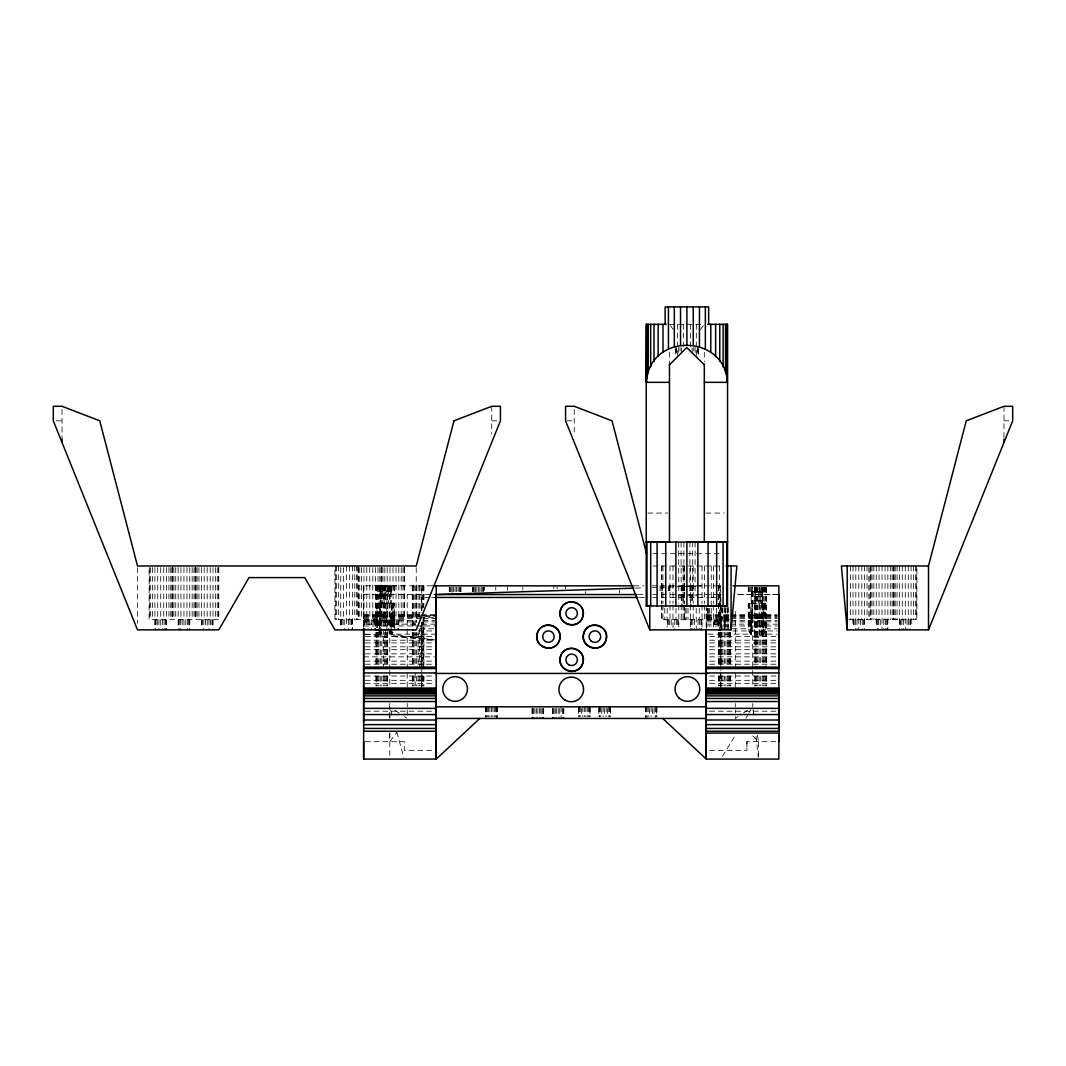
<?xml version="1.0" encoding="UTF-8"?>
<svg xmlns="http://www.w3.org/2000/svg" width="1066" height="1066" viewBox="0 0 1066 1066"><rect width="100%" height="100%" fill="white"/><g stroke="black" fill="none" stroke-linecap="round" stroke-linejoin="round"><path stroke-width="0.75" stroke-dasharray="5 3.75" d="M363.653 627.607L363.653 585.834L432.943 585.834M389.783 733.368L389.783 741.67L396.565 732.635M389.783 718.417L389.783 706.798M407.212 710.116L407.199 718.444L404.52 716.645M407.212 706.798L407.212 703.493M407.212 686.984L407.212 670.474M407.212 668.835L407.212 594.548M421.723 686.317L421.723 669.928M421.723 668.289L421.723 622.411M421.723 610.938L421.723 585.834M522.873 590.191L522.873 587.286M706.265 627.701L706.265 607.807L706.265 627.541M720.789 687.956L720.789 669.928M720.789 668.289L720.789 632.231M720.789 630.592L720.789 585.834M735.3 706.825L735.3 703.52M735.3 687.01L735.3 670.501M735.3 668.848L735.3 611.058M709.516 750.371L746.92 750.371L746.92 741.67L777.301 741.67M380.962 603.263L380.056 634.736C383.64 639.773 390.955 637.281 393.194 632.271M390.729 629.033L390.542 635.469L434.622 640.04L389.516 636.322M390.782 627.421L391.475 603.263L391.808 634.163L436.247 640.213M752.29 603.263L751.37 634.736C758.446 644.85 772.77 626.528 761.364 622.584C753.116 618.213 743.149 627.874 751.37 634.736L752.143 603.263L750.824 634.163L706.265 634.163M761.897 635.509L762.843 587.286M436.247 634.163L391.808 634.163L392.808 603.263L393.127 627.434M764.189 603.263L763.176 634.163L777.287 634.163M722.508 756.26L735.46 735.074M745.827 718.124L748.412 713.887M749.278 712.474L750.997 709.65M700.482 329.501L703.347 325.623M378.483 624.156L376.938 627.981L376.938 603.263L394.353 603.263L394.353 627.981C393.7 620.718 383.04 620.572 378.483 624.156L363.653 624.156M737.992 716.645L735.3 718.444L735.3 710.143M743.348 713.074L747.359 710.396M635.589 588.099L643.904 587.832M652.205 587.553L673.805 586.86M675.458 586.806L695.392 586.153M697.057 586.1L705.359 585.834M752.023 594.535L752.929 594.508M778.86 594.508L736.886 594.548M669.475 324.331L704.306 324.331M56.205 420.804L62.015 420.804M491.732 420.804L498.981 420.804M567.019 420.804L574.268 420.804M1003.985 420.804L1009.795 420.804M647.901 513.066L667.809 513.066M705.972 513.066L724.214 513.066M652.872 553.68L720.896 553.68M653.085 565.979L722.455 565.979M633.937 585.834L643.904 585.834M652.205 585.834L721.695 585.834M765.734 591.643L748.265 591.643L748.265 587.286M363.653 594.548L434.595 594.548M637.721 594.548L644.357 594.548M652.672 594.548L721.122 594.548M737.619 594.548L777.207 594.535M678.682 595.787L696.951 595.787M430.038 597.453L421.723 597.453L421.723 610.671M431.69 597.453L435.021 597.453M639.373 597.453L644.357 597.453M652.672 597.453L687.557 597.453M689.222 597.453L709.157 597.453M710.822 597.453L720.789 597.453L720.789 630.486M765.734 603.263L748.265 603.263L748.265 627.981M363.653 614.922L419.751 614.922M421.403 614.922L434.595 614.922M706.265 614.922L729.371 614.922M731.01 614.922L777.207 614.922M363.653 615.135L419.751 615.135M421.403 615.135L434.595 615.135M706.265 615.135L729.371 615.135M731.01 615.135L777.207 615.135M363.653 615.735L434.595 615.735M706.265 615.735L729.371 615.735M731.01 615.735L777.207 615.735M363.653 616.388L434.595 616.375M706.265 616.388L729.371 616.388M731.01 616.388L777.207 616.375M363.653 617.574L418.099 617.574M419.751 617.574L434.595 617.574M706.265 617.574L729.371 617.574M731.01 617.574L777.207 617.574M363.653 618.64L421.403 618.64M423.042 618.64L436.247 618.64M706.265 618.64L729.371 618.64M731.01 618.64L777.207 618.64M729.504 619.692L661.373 619.692L661.373 605.048M848.763 619.692L916.88 619.692L916.88 565.979M363.653 620.399L416.446 620.399M423.042 620.399L434.595 620.399M706.265 620.399L729.371 620.399M731.01 620.399L777.207 620.399M363.653 621.864L416.446 621.864M423.042 621.864L436.247 621.864M706.265 621.864L729.371 621.864M731.01 621.864L777.207 621.864M392.808 624.156L415.327 624.156M421.763 624.156L436.247 624.156M706.265 624.156L728.851 624.156M730.463 624.156L749.811 624.156M764.189 624.156L778.86 624.156M363.653 625.995L434.595 625.995M706.265 625.995L729.371 625.995M731.01 625.995L777.207 625.995M420.084 628.78L434.635 628.78M732.195 628.78L748.399 628.78M765.601 628.78L777.207 628.78M418.099 630.939L434.595 630.939M732.662 630.939L777.207 630.939M365.238 634.163L380.056 634.736L380.802 603.263L379.483 634.163L378.097 632.271M365.305 636.615L434.595 636.615M709.57 636.615L777.207 636.615M365.305 640.213L434.595 640.213M709.57 640.213L777.207 640.213M365.305 642.905L434.595 642.905M709.57 642.905L777.207 642.905M365.305 646.822L434.595 646.822M709.57 646.822L777.207 646.822M365.305 649.687L434.595 649.687M709.57 649.687L777.207 649.687M365.305 653.831L434.595 653.831M709.57 653.831L777.207 653.831M363.653 656.843L434.595 656.843M709.57 656.843L777.207 656.843M365.305 661.147L434.595 661.147M709.57 661.147L777.207 661.147M365.305 664.225L434.595 664.225M709.57 664.225L777.207 664.225M365.305 676.031L434.595 676.031M709.57 676.031L777.207 676.031M365.305 680.321L434.595 680.321M709.57 680.321L777.207 680.321M365.305 683.333L434.595 683.333M709.57 683.333L777.207 683.333M365.305 711.182L434.595 711.182M709.57 711.182L778.86 711.182M365.278 741.67L404.307 741.67L404.307 750.371L434.648 750.371M365.225 634.297L380.882 635.602M395.153 710.382L399.164 713.061M752.729 735.86L758.539 741.67L758.539 757.5M670.421 325.623L673.299 329.501M390.676 709.969L392.874 717.884M396.832 732.142L403.867 757.5M753.249 709.996L754.568 717.911M757.473 735.327L758.539 741.67M753.089 710.089L753.995 718.257M755.994 736.22L758.352 757.46M378.483 603.263L379.483 634.163L379.483 603.263M749.691 603.263L750.824 634.163L750.824 603.263M762.843 603.263L763.176 634.163L763.176 603.263M1003.985 406.293L1003.985 439.112M916.493 565.979L916.493 619.692M915.334 565.979L915.334 619.692M913.482 565.979L913.482 619.692M911.084 565.979L911.084 626.955M910.79 619.692L910.79 626.955M909.964 619.692L909.964 629.859M908.685 619.692L908.685 626.955M908.272 565.979L908.272 619.692M907.059 619.692L907.059 629.859M905.274 565.979L905.274 629.859M903.475 619.692L903.475 629.859M902.262 565.979L902.262 619.692M901.863 619.692L901.863 629.859M900.57 619.692L900.57 626.955M899.744 619.692L899.744 629.859M899.464 565.979L899.464 626.955M897.052 565.979L897.052 619.692M895.213 565.979L895.213 619.692M894.054 565.979L894.054 619.692M893.654 565.979L893.654 619.692M893.255 565.979L893.255 619.692M892.095 565.979L892.095 619.692M890.257 565.979L890.257 619.692M887.845 565.979L887.845 629.859M887.565 619.692L887.565 629.859M886.739 619.692L886.739 629.859M885.46 619.692L885.46 629.859M885.047 565.979L885.047 619.692M883.834 619.692L883.834 629.859M882.048 565.979L882.048 629.859M880.25 619.692L880.25 626.955M879.037 565.979L879.037 619.692M878.624 619.692L878.624 629.859M877.345 619.692L877.345 629.859M876.518 619.692L876.518 626.955M876.239 565.979L876.239 626.955M873.827 565.979L873.827 619.692M871.988 565.979L871.988 619.692M870.829 565.979L870.829 619.692M870.429 565.979L870.429 619.692M870.029 567.605L870.029 619.692M868.87 567.605L868.87 619.692M867.031 565.979L867.031 619.692M864.619 565.979L864.619 626.955M864.339 619.692L864.339 629.859M863.513 619.692L863.513 626.955M862.234 619.692L862.234 629.859M861.821 565.979L861.821 619.692M860.608 619.692L860.608 626.955M858.81 565.979L858.81 629.859M857.024 619.692L857.024 629.859M855.811 565.979L855.811 619.692M855.398 619.692L855.398 629.859M854.119 619.692L854.119 626.955M853.293 619.692L853.293 626.955M853.013 565.979L853.013 626.955M850.601 565.979L850.601 619.692M766.521 587.499L766.521 667.129M766.521 676.177L766.521 685.904M766.321 587.499L766.321 667.129M766.321 676.177L766.321 685.904M765.734 587.286L765.734 667.129M765.734 676.177L765.734 685.904M765.441 587.286L765.441 591.643M765.441 603.263L765.441 630.073M764.815 587.499L764.815 667.129M764.815 676.177L764.815 685.904M764.562 587.286L764.562 591.643M764.562 603.263L764.562 632.271M763.616 587.499L763.616 667.129M763.616 676.177L763.616 685.904M763.176 587.286L763.176 591.643M762.616 591.643L762.616 603.263M762.217 587.499L762.217 667.129M762.217 676.177L762.217 685.904M762.03 591.643L762.03 603.263M761.364 587.286L761.364 591.643M761.364 603.263L761.364 636.069M761.111 591.643L761.111 603.263M760.711 587.499L760.711 667.129M760.711 676.177L760.711 685.904M759.911 591.643L759.911 603.263M759.258 587.286L759.258 591.643M759.258 603.263L759.258 637.281M759.205 587.499L759.205 667.129M759.205 676.177L759.205 685.904M758.499 591.643L758.499 603.263M757.806 587.499L757.806 667.129M757.806 676.177L757.806 685.904M757.007 587.286L757.007 637.695M756.607 587.499L756.607 667.129M756.607 676.177L756.607 685.904M755.687 587.499L755.687 667.129M755.687 676.177L755.687 685.904M755.501 591.643L755.501 603.263M755.101 587.499L755.101 667.129M755.101 676.177L755.101 685.904M754.901 587.499L754.901 667.129M754.901 676.177L754.901 685.904M754.741 587.286L754.741 591.643M754.741 603.263L754.741 637.281M754.102 591.643L754.102 603.263M752.902 591.643L752.902 603.263M752.636 591.643L752.636 587.286L752.729 668.848M752.729 670.501L752.729 687.01M752.729 703.52L752.729 706.825M751.97 591.643L751.97 603.263M751.397 591.643L751.397 603.263M751.224 587.286L751.197 603.263M750.824 587.286L750.824 591.643M749.438 587.286L749.438 591.643M749.438 603.263L749.438 632.271M748.559 587.286L748.559 591.643M748.559 603.263L748.559 630.073M746.92 741.67L746.92 750.371M730.223 632.298L730.223 665.477M730.223 676.19L730.223 685.904M730.023 632.298L730.023 665.477M730.023 676.19L730.023 685.904M729.45 632.298L729.45 665.477M729.45 676.19L729.45 685.904M728.518 607.407L728.518 630.632M728.518 632.298L728.518 665.477M728.518 676.19L728.518 685.904M727.665 608.3L727.665 619.692M727.318 607.407L727.318 630.632M727.318 632.298L727.318 665.477M727.318 676.19L727.318 685.904M725.919 607.407L725.919 630.632M725.919 632.298L725.919 665.477M725.919 676.19L725.919 685.904M725.253 608.3L725.253 626.955M724.973 619.692L724.973 626.955M724.414 607.407L724.414 630.632M724.414 632.298L724.414 665.477M724.414 676.19L724.414 685.904M724.147 619.692L724.147 629.859M722.908 607.407L722.908 630.632M722.908 632.298L722.908 665.477M722.908 676.19L722.908 685.904M722.455 608.3L722.455 619.692M721.509 607.407L721.509 630.632M721.509 632.298L721.509 667.129M721.509 676.19L721.509 685.904M721.242 619.692L721.242 626.955M720.789 632.138L720.789 668.475M720.789 673.432L720.789 686.344M720.31 585.834L720.31 630.632M720.31 632.298L720.31 667.129M720.31 672.939L720.31 685.904M719.443 565.979L719.39 630.632M719.39 632.298L719.39 667.129M719.39 676.19L719.39 685.904M718.804 585.834L718.804 630.632M718.804 632.298L718.804 667.129M718.804 676.19L718.804 685.904M718.604 585.834L718.604 630.632M718.604 632.298L718.604 667.129M718.604 676.19L718.604 685.904M717.658 619.692L717.658 626.955M716.445 608.3L716.445 619.692M716.032 619.692L716.032 626.955M714.753 619.692L714.753 626.955M713.927 619.692L713.927 626.955M713.634 565.979L713.634 603.423M713.634 605.048L713.634 626.955M711.235 565.979L711.235 606.674M711.235 608.3L711.235 619.692M709.383 608.3L709.383 619.692M708.224 608.3L708.224 619.692M707.837 608.3L707.837 619.692M707.438 608.3L707.438 619.692M704.426 565.979L704.426 603.423M704.426 605.048L704.426 619.692M704.306 352.246L704.306 361.667M702.028 565.979L702.028 603.423M702.028 605.048L702.028 626.955M701.748 619.692L701.748 629.859M700.922 619.692L700.922 629.859M699.629 619.692L699.629 629.859M699.229 608.3L699.229 619.692M698.51 349.102L698.51 355.698M698.363 348.995L698.363 355.564M697.937 347.063L697.937 355.191M698.017 619.692L698.017 629.859M697.244 348.196L697.244 357.736M696.285 324.331L696.285 356.79M696.218 608.3L696.218 629.859M695.099 347.369L695.099 355.604M695.099 542.061L695.099 595.787M694.419 619.692L694.419 629.859M693.713 347.569L693.713 350.901M693.206 565.979L693.206 603.423M693.206 605.048L693.206 619.692M693.007 585.834L693.007 594.548M692.7 542.061L692.7 603.036M692.807 619.692L692.807 629.859M692.42 585.834L692.42 594.548M692.407 595.787L692.407 603.036M692.167 347.942L692.167 352.659M691.501 585.834L691.501 594.548M691.581 595.787L691.581 605.941M691.528 619.692L691.528 629.859M690.701 619.692L690.701 629.859M690.475 324.331L690.475 350.98M690.408 565.979L690.408 603.423M690.408 605.048L690.408 626.955M690.302 585.834L690.302 594.548M690.302 595.787L690.302 605.941M689.902 542.061L689.902 595.787M688.01 608.3L688.01 619.692M686.158 608.3L686.158 619.692M684.998 608.3L684.998 619.692M684.599 565.979L684.599 603.423M684.599 605.048L684.599 619.692M684.492 585.834L684.492 594.548M684.212 565.979L684.212 603.423M684.212 605.048L684.212 619.692M683.879 542.061L683.879 595.787M683.306 324.331L683.306 350.98M683.293 585.834L683.293 594.548M683.479 595.787L683.479 603.036M683.053 565.979L683.053 603.423M683.053 605.048L683.053 619.692M682.373 585.834L682.373 594.548M682.187 595.787L682.187 605.928M681.787 585.834L681.787 594.548M681.614 347.942L681.614 352.659M681.587 585.834L681.587 594.548M681.361 595.787L681.361 605.928M681.081 542.061L681.201 603.423M681.201 605.048L681.201 619.692M680.068 347.569L680.068 350.901M678.682 347.369L678.682 355.604M678.682 542.061L678.802 603.423M678.802 605.048L678.802 626.955M678.509 619.692L678.509 626.955M677.683 619.692L677.683 626.955M677.496 324.331L677.496 356.79M676.537 348.196L676.537 354.552M676.404 619.692L676.404 626.955M675.991 608.3L675.991 619.692M675.844 347.063L675.844 355.191M675.418 348.995L675.271 355.698M674.791 619.692L674.791 629.859M672.992 565.979L672.992 603.423M672.992 605.048L672.992 629.859M671.194 619.692L671.194 626.955M669.981 565.979L669.981 603.423M669.981 605.048L669.981 619.692M669.781 585.834L669.781 594.548M669.581 619.692L669.581 626.955M669.475 352.246L669.475 364.812M669.195 585.834L669.195 594.548M668.275 585.834L668.275 594.548M668.289 619.692L668.289 626.955M667.463 619.692L667.463 626.955M667.183 608.3L667.183 626.955M664.784 608.3L664.784 619.692M662.932 565.979L662.932 603.423M662.932 605.048L662.932 619.692M662.666 585.834L662.666 594.548M661.773 565.979L661.773 603.423M661.773 605.048L661.773 619.692M661.373 565.979L661.373 603.423M661.266 585.834L661.266 594.548M660.067 585.834L660.067 594.548M656.909 706.825L656.909 716.778M656.709 708.477L656.709 716.778M656.136 706.825L656.136 716.778M655.204 706.825L655.204 718.444M654.004 708.477L654.004 716.778M652.605 708.477L652.605 716.778M651.099 706.825L651.099 716.778M649.607 708.477L649.607 716.778M648.195 706.825L648.195 716.778M646.995 706.825L646.995 718.444M646.076 706.825L646.076 716.778M645.303 706.825L645.49 718.444M619.639 590.191L619.639 593.096M610.458 708.477L610.458 716.778M610.258 706.825L610.258 716.778M609.672 706.825L609.672 716.778M608.753 706.825L608.753 716.778M607.553 708.477L607.553 716.778M606.154 706.825L606.154 716.778M604.649 708.477L604.649 716.778M603.143 706.825L603.143 716.778M601.744 708.477L601.744 716.778M600.544 706.825L600.544 716.778M599.625 706.825L599.625 716.778M599.039 706.825L599.039 716.778M598.839 708.477L598.839 716.778M590.124 706.825L590.124 716.778M589.938 708.477L589.938 716.778M589.351 706.825L589.351 716.778M588.432 706.825L588.432 716.778M587.233 706.825L587.233 716.778M585.82 706.825L585.82 716.778M585.367 591.643L585.367 594.548M584.328 706.825L584.328 716.778M582.822 706.825L582.822 716.778M581.423 708.477L581.423 716.778M580.224 706.825L580.224 716.778M579.291 706.825L579.291 716.778M578.718 706.825L578.718 716.778M578.518 708.477L578.518 716.778M574.268 409.571L574.268 434.222M565.446 585.834L565.446 588.738M563.807 708.477L563.994 718.444M563.221 708.477L563.221 718.444M562.302 708.477L562.302 718.444M561.089 706.825L561.089 718.444M559.69 708.477L559.69 718.444M558.198 708.477L558.198 718.444M557.145 585.834L557.145 588.738M556.692 708.477L556.692 718.444M555.293 708.477L555.293 718.444M554.08 708.477L554.08 718.444M553.84 585.834L553.84 588.738M553.161 708.477L553.161 718.444M552.588 708.477L552.588 718.444M552.388 708.477L552.388 718.444M543.673 708.477L543.673 718.444M543.473 708.477L543.473 718.444M542.9 708.477L542.9 718.444M541.968 708.477L541.968 718.444M540.768 708.477L540.768 718.444M539.369 708.477L539.369 718.444M537.864 708.477L537.864 718.444M536.371 708.477L536.371 718.444M534.959 708.477L534.959 718.444M533.76 708.477L533.76 718.444M532.84 708.477L532.84 718.444M532.254 708.477L532.254 718.444M532.067 708.477L532.067 718.444M507.376 585.834L507.376 590.191M497.222 706.825L497.222 716.778M497.022 706.825L497.022 718.444M496.436 706.825L496.436 718.444M495.77 587.286L495.77 590.191M495.517 706.825L495.517 716.778M494.318 706.825L494.318 716.778M492.918 706.825L492.918 716.778M491.732 406.293L491.732 434.222M491.413 706.825L491.413 716.778M489.907 706.825L489.907 716.778M488.508 706.825L488.508 716.778M487.309 706.825L487.309 716.778M486.389 706.825L486.389 716.778M485.803 706.825L485.803 718.444M485.603 706.825L485.603 716.778M484.151 587.286L484.151 590.191M483.951 587.286L483.951 590.191M483.378 587.286L483.378 591.643M482.458 587.286L482.458 591.643M481.246 587.286L481.246 591.643M479.847 587.286L479.847 591.643M478.341 587.286L478.341 591.643M476.848 587.286L476.848 591.643M475.449 587.286L475.449 594.548M474.237 587.286L474.237 591.643M473.317 587.286L473.317 591.643M472.731 587.286L472.731 591.643M472.544 587.286L472.544 591.643M460.925 587.286L460.925 591.643M460.725 587.286L460.725 591.643M460.152 587.286L460.152 591.643M459.219 587.286L459.219 591.643M458.02 587.286L458.02 591.643M456.621 587.286L456.621 591.643M455.115 587.286L455.115 591.643M453.61 587.286L453.61 591.643M452.211 587.286L452.211 594.548M451.011 587.286L451.011 591.643M450.092 587.286L450.092 591.643M449.506 587.286L449.506 591.643M449.306 587.286L449.306 591.643M423.908 585.834L423.908 604.089M423.908 615.708L423.908 667.129M423.908 676.177L423.908 685.904M423.708 585.834L423.708 607.407M423.708 619.026L423.708 667.129M423.708 676.177L423.708 685.904M423.122 585.834L423.122 607.407M423.122 619.026L423.122 667.129M423.122 676.177L423.122 685.904M422.203 585.834L422.203 610.725M422.203 622.344L422.203 667.129M422.203 676.177L422.203 685.904M421.723 622.224L421.723 665.171M421.723 666.823L421.723 671.78M421.723 675.045L421.723 687.956M421.003 585.834L421.003 612.377M421.003 625.662L421.003 667.129M421.003 676.177L421.003 685.904M419.604 585.834L419.604 617.361M419.604 628.98L419.604 667.129M419.604 676.177L419.604 685.904M418.099 585.834L418.099 619.026M418.099 632.298L418.099 667.129M418.099 676.177L418.099 685.904M416.593 585.834L416.593 622.344M416.593 632.298L416.593 667.129M416.593 676.177L416.593 685.904M416.233 567.618L416.233 621.665M415.194 585.834L415.194 630.632M415.194 632.298L415.194 667.129M415.194 672.939L415.194 685.904M413.994 585.834L413.994 630.632M413.994 632.298L413.994 667.129M413.994 676.177L413.994 685.904M413.075 585.834L413.075 630.632M413.075 632.298L413.075 667.129M413.075 676.177L413.075 685.904M412.489 585.834L412.489 630.632M412.489 632.298L412.489 667.129M412.489 676.177L412.489 685.904M412.289 585.834L412.289 630.632M412.289 632.298L412.289 667.129M412.289 676.177L412.289 685.904M404.627 567.605L404.627 619.692L334.937 619.692L334.937 567.605M404.227 567.605L404.227 619.692M403.068 567.605L403.068 619.692M401.216 567.605L401.216 619.692M398.817 567.605L398.817 629.859M398.537 619.692L398.537 629.859M397.711 619.692L397.711 629.859M396.419 619.692L396.419 626.955M396.019 567.605L396.019 619.692M394.806 619.692L394.806 629.859M394.353 585.834L394.353 591.643L376.938 591.643L376.938 585.834M394.06 585.834L394.06 591.643M394.06 603.263L394.06 626.915M393.008 567.605L393.194 627.434M391.808 585.834L391.808 591.643M391.808 603.263L391.808 634.163M391.249 591.643L391.249 603.263M391.022 585.834L391.022 594.548M391.209 619.692L391.209 629.859M390.676 591.643L390.676 603.263M390.449 585.834L390.449 594.548M390.009 567.605L389.996 636.042M389.783 585.834L389.783 668.835M389.783 670.474L389.783 686.984M389.783 703.493L389.783 718.231M389.783 732.942L389.783 757.5M389.516 585.834L389.516 594.548M389.596 619.692L389.596 626.955M388.544 591.643L388.544 603.263M388.317 585.834L388.317 594.548M388.317 619.692L388.317 629.859M387.904 585.834L387.904 591.643M387.904 603.263L387.904 627.528M387.904 629.153L387.904 637.241M387.611 585.834L387.611 630.632M387.611 632.298L387.611 667.129M387.611 676.19L387.611 685.904M387.411 585.834L387.411 630.632M387.411 632.298L387.411 667.129M387.411 676.19L387.411 685.904M387.198 567.605L387.198 626.955M386.838 630.632L386.918 585.834L385.412 585.834L385.412 594.548M386.838 632.298L386.838 667.129M386.838 676.19L386.838 685.904M385.905 585.834L385.905 630.632M385.905 632.298L385.905 667.129M385.905 676.19L385.905 685.904M385.639 585.834L385.639 637.655M384.799 567.605L384.799 619.692M384.706 585.834L384.706 630.632M384.706 632.298L384.706 667.129M384.706 676.19L384.706 685.904M384.146 591.643L384.146 603.263M383.907 585.834L383.907 594.548M383.387 585.834L383.307 667.129M383.307 676.19L383.307 685.904M382.947 567.605L382.947 619.692M382.747 591.643L382.747 603.263M382.507 585.834L382.507 594.548M381.788 567.605L381.801 630.632M381.801 632.298L381.801 667.129M381.801 676.19L381.801 685.904M381.535 591.643L381.535 603.263M381.401 567.605L381.295 636.042M381.002 567.605L381.002 619.692M380.615 591.643L380.615 603.263M380.389 585.834L380.389 594.548M380.309 585.834L380.309 630.632M380.309 632.298L380.309 667.129M380.309 676.19L380.309 685.904M380.042 591.643L380.042 603.263M379.842 567.605L379.842 619.692M379.483 585.834L379.603 594.548M378.896 585.834L378.896 630.632M378.896 632.298L378.896 667.129M378.896 676.19L378.896 685.904M377.99 567.605L378.097 627.434M377.697 585.834L377.697 630.632M377.697 632.298L377.697 667.129M377.697 676.19L377.697 685.904M377.231 585.834L377.231 591.643M377.231 603.263L377.231 626.915M376.778 585.834L376.778 630.632M376.778 632.298L376.778 667.129M376.778 676.19L376.778 685.904M376.191 585.834L376.191 630.632M376.191 632.298L376.191 667.129M376.191 676.19L376.191 685.904M376.005 585.834L376.005 630.632M376.005 632.298L376.005 667.129M376.005 676.19L376.005 685.904M375.592 567.605L375.592 629.859M375.299 619.692L375.299 629.859M374.472 619.692L374.472 629.859M373.193 619.692L373.193 626.955M372.794 567.605L372.794 619.692M371.581 619.692L371.581 629.859M369.782 567.605L369.782 626.955M367.983 619.692L367.983 629.859M366.771 567.605L366.771 619.692M366.371 619.692L366.371 626.955M365.078 619.692L365.078 629.859M364.252 619.692L364.252 629.859M363.972 567.605L363.972 626.955M363.653 585.834L363.653 627.314M361.574 567.605L361.574 619.692M359.722 567.605L359.722 619.692M358.562 567.605L358.562 619.692M358.163 567.605L358.163 619.692M357.776 565.979L357.776 619.692M356.617 565.979L356.617 619.692M354.765 565.979L354.765 619.692M352.366 565.979L352.366 629.859M352.073 619.692L352.073 629.859M351.247 619.692L351.247 626.955M349.968 619.692L349.968 626.955M349.555 565.979L349.555 619.692M348.342 619.692L348.342 629.859M346.557 565.979L346.557 626.955M344.758 619.692L344.758 629.859M343.545 567.605L343.545 619.692M343.145 619.692L343.145 626.955M341.853 619.692L341.853 626.955M341.027 619.692L341.027 626.955M340.747 567.605L340.747 626.955M338.335 565.979L338.335 619.692M336.496 565.979L336.496 619.692M335.337 565.979L335.337 619.692M218.796 567.605L218.796 619.692L149.12 619.692L149.12 567.605M218.41 567.605L218.41 619.692M217.237 567.605L217.237 619.692M215.399 567.605L215.399 619.692M212.987 567.605L212.987 629.859M212.707 619.692L212.707 626.955M211.881 619.692L211.881 626.955M210.602 619.692L210.602 626.955M210.189 567.605L210.189 619.692M208.976 619.692L208.976 629.859M207.19 567.605L207.19 626.955M205.392 619.692L205.392 626.955M204.179 567.605L204.179 619.692M203.766 619.692L203.766 629.859M202.487 619.692L202.487 626.955M201.661 619.692L201.661 626.955M201.381 567.605L201.381 626.955M198.969 567.605L198.969 619.692M197.13 567.605L197.13 619.692M195.971 567.605L195.971 619.692M195.571 567.605L195.571 619.692M195.171 567.605L195.171 619.692M194.012 567.605L194.012 619.692M192.173 567.605L192.173 619.692M189.761 567.605L189.761 629.859M189.481 619.692L189.481 629.859M188.655 619.692L188.655 626.955M187.376 619.692L187.376 629.859M186.963 567.605L186.963 619.692M185.751 619.692L185.751 626.955M183.952 567.605L183.952 626.955M182.166 619.692L182.166 626.955M180.954 567.605L180.954 619.692M180.54 619.692L180.54 629.859M179.261 619.692L179.261 629.859M178.435 619.692L178.435 626.955M178.155 567.605L178.155 629.859M175.743 567.605L175.743 619.692M173.905 567.605L173.905 619.692M172.745 567.605L172.745 619.692M172.346 567.605L172.346 619.692M171.946 567.605L171.946 619.692M170.787 567.605L170.787 619.692M168.948 567.605L168.948 619.692M166.536 567.605L166.536 629.859M166.256 619.692L166.256 629.859M165.43 619.692L165.43 629.859M164.137 619.692L164.137 629.859M163.738 567.605L163.738 619.692M162.525 619.692L162.525 629.859M160.726 567.605L160.726 626.955M158.941 619.692L158.941 629.859M157.728 567.605L157.728 619.692M157.315 619.692L157.315 626.955M156.036 619.692L156.036 626.955M155.21 619.692L155.21 629.859M154.916 567.605L154.916 629.859M152.518 567.605L152.518 619.692M150.666 567.605L150.666 619.692M149.507 567.605L149.507 619.692M137.501 567.618L137.501 623.304M62.015 409.571L62.015 439.112M379.016 633.524L378.923 628.74L379.016 633.524"/><path stroke-width="1.5" d="M479.793 718.444L436.247 759.085L363.653 759.085L363.653 629.26M706.265 629.366L706.265 759.085L778.86 759.085L778.86 690.595L706.265 690.595M778.86 594.535L778.86 741.67M669.475 382.348L646.476 382.348L646.742 324.331M646.449 553.214L612.017 420.804L574.268 406.293L565.566 406.293L565.566 420.804L649.767 629.859L731.063 629.859L736.873 565.979L726.079 565.979M646.742 378.896C652.725 332.139 725.546 335.19 727.305 382.348L704.306 382.348M928.499 565.979L966.249 420.804L1003.985 406.293L1012.7 406.293L1012.7 420.804L928.499 629.859L847.203 629.859L841.394 565.979L928.499 565.979L928.499 629.859M669.475 364.812L686.717 347.556L704.306 364.812M633.937 588.152L436.247 594.548L436.247 667.129L363.653 667.129M666.157 324.331L646.236 324.331L646.236 605.941L650.7 605.928L650.7 542.088M669.475 542.061L646.236 542.101L669.475 542.061L669.475 364.066M682.187 605.928L681.081 605.928L727.545 605.941L727.545 324.331L707.624 324.331M691.581 605.928L692.7 605.928L690.302 605.928M723.081 605.928L723.081 542.088L727.545 542.101L646.995 542.088L646.995 605.941M432.943 585.834L633.257 585.834M733.128 585.834L778.86 585.834L778.86 667.129L706.265 667.129M434.941 594.548L636.695 594.548M435.021 597.453L637.721 597.453M646.236 605.941L727.545 605.941M363.653 668.582L436.247 668.582M706.265 668.582L778.86 668.582M363.653 672.939L436.247 672.939M706.265 672.939L778.86 672.939M435.021 673.432L707.491 673.432M363.653 688.036L436.247 688.036M706.265 688.036L778.86 688.036M363.653 689.382L436.247 689.382M706.265 689.382L778.86 689.382M363.653 690.595L436.247 690.595L436.247 759.085L436.247 585.834M363.653 691.567L436.247 691.567M706.265 691.567L778.86 691.567M363.653 692.18L436.247 692.18M706.265 692.18L778.86 692.18M363.653 692.394L436.247 692.394M706.265 692.394L778.86 692.394M363.653 692.793L436.247 692.793M706.265 692.793L778.86 692.793M363.653 693.979L436.247 693.979M706.265 693.979L778.86 693.979M363.653 695.885L436.247 695.885M706.265 695.885L778.86 695.885M363.653 698.443L436.247 698.443M706.265 698.443L778.86 698.443M363.653 701.535L436.247 701.535M706.265 701.535L778.86 701.535M436.247 706.825L706.265 706.825M363.653 708.357L436.247 708.357M706.265 708.357L778.86 708.357M363.653 714.553L436.247 714.553M706.265 714.553L778.86 714.553M436.247 718.444L706.265 718.444M363.653 720.003L436.247 720.003M706.265 720.003L778.86 720.003M363.653 724.653L436.247 724.653M706.265 724.653L778.86 724.653M363.653 728.424L436.247 728.424M706.265 728.424L778.86 728.424M363.653 731.236L436.247 731.236M706.265 731.236L778.86 731.236M706.265 733.062L778.86 733.062M727.545 542.101L686.89 542.061L686.89 605.914M692.7 542.061L726.785 542.088L726.785 605.941M662.719 718.444L706.265 759.085L706.265 629.193M1003.985 439.112L1003.985 442.43M847.203 565.979L847.203 629.859M731.063 565.979L731.063 629.859M727.305 324.331L727.305 382.348M727.039 324.331L727.039 378.896M725.546 324.331L725.546 372.687M723.108 324.331L723.108 366.797M719.777 324.331L719.777 361.361M716.672 542.074L716.672 605.928M715.632 324.331L715.632 356.51M710.782 324.331L710.782 352.366M708.663 324.331L708.663 306.915L665.117 306.915L665.117 324.331M708.064 542.074L708.064 605.914M705.346 306.915L705.346 349.035M704.306 364.066L704.306 542.061M699.456 306.915L699.456 346.583M697.884 542.074L697.884 605.914M693.246 306.915L693.246 345.104M686.89 306.915L686.89 344.598M680.534 306.915L680.534 345.104M675.897 542.074L675.897 605.914M674.325 306.915L674.325 346.583M668.435 306.915L668.435 349.035M665.717 542.074L665.717 605.914M662.999 324.331L662.999 352.366M658.148 324.331L658.148 356.51M657.096 542.074L657.096 605.928M654.004 324.331L654.004 361.361M650.673 324.331L650.673 366.797M649.767 605.288L649.767 629.859M648.235 324.331L648.235 372.687M646.476 324.331L646.476 382.348M363.653 628.98L363.653 722.255M363.653 741.67L363.653 759.085M62.015 439.112L62.015 442.43M537.211 633.59C532.813 647.861 556.332 654.164 559.65 639.613C564.061 625.342 540.529 619.04 537.211 633.59M560.436 610.365C556.039 624.636 579.558 630.939 582.875 616.375C587.286 602.117 563.754 595.814 560.436 610.365M560.436 656.829C556.039 671.087 579.558 677.39 582.875 662.839C587.286 648.568 563.754 642.265 560.436 656.829M583.675 633.59C579.264 647.861 602.796 654.164 606.101 639.613C610.512 625.342 586.98 619.04 583.675 633.59M453.983 420.804L416.233 565.979L137.501 565.979L99.751 420.804L62.015 406.293L53.3 406.293L53.3 420.804L137.501 629.859L218.796 629.859L248.978 577.599L304.769 577.599L334.937 629.859L416.233 629.859L500.434 420.804L500.434 406.293L491.732 406.293L453.983 420.804M565.087 700.096A12.339 12.339 0 0 0 583.595 689.409A12.339 12.339 0 0 0 565.087 678.722A12.339 12.339 0 0 0 565.087 700.096M678.669 697.724A12.339 12.339 0 0 0 699.323 692.194A12.339 12.339 0 0 0 684.212 677.083A12.339 12.339 0 0 0 678.669 697.724M542.621 646.662A11.619 11.619 0 0 0 560.05 636.602A11.619 11.619 0 0 0 542.621 626.542A11.619 11.619 0 0 0 542.621 646.662M565.859 623.437A11.619 11.619 0 0 0 583.275 613.376A11.619 11.619 0 0 0 565.859 603.316A11.619 11.619 0 0 0 565.859 623.437M563.448 668.049A11.619 11.619 0 0 0 582.875 662.839A11.619 11.619 0 0 0 568.658 648.608A11.619 11.619 0 0 0 563.448 668.049M586.673 644.81A11.619 11.619 0 0 0 606.101 639.613A11.619 11.619 0 0 0 591.883 625.382A11.619 11.619 0 0 0 586.673 644.81M590.777 640.706A5.81 5.81 0 0 0 600.491 638.108A5.81 5.81 0 0 0 593.389 630.992A5.81 5.81 0 0 0 590.777 640.706M568.778 664.811A5.756 5.756 0 0 0 577.412 659.827A5.756 5.756 0 0 0 568.778 654.844A5.756 5.756 0 0 0 568.778 664.811M545.552 641.585A5.756 5.756 0 0 0 554.187 636.602A5.756 5.756 0 0 0 545.552 631.618A5.756 5.756 0 0 0 545.552 641.585M568.778 618.36A5.756 5.756 0 0 0 577.412 613.376A5.756 5.756 0 0 0 568.778 608.393A5.756 5.756 0 0 0 568.778 618.36M448.946 699.682A12.339 12.339 0 0 0 467.454 688.996A12.339 12.339 0 0 0 448.946 678.309A12.339 12.339 0 0 0 448.946 699.682"/></g></svg>
